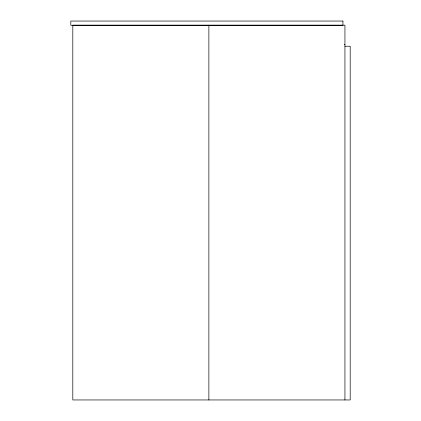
<?xml version="1.0" encoding="UTF-8"?>
<svg xmlns="http://www.w3.org/2000/svg" width="421" height="421" viewBox="0 0 421 421"><rect width="100%" height="100%" fill="white"/><g stroke="black" fill="none" stroke-linecap="round" stroke-linejoin="round"><path stroke-width="0.63" d="M344.304 44.658L344.936 44.658M344.936 46.236L350.198 46.236L350.198 399.95L72.807 399.95L72.807 25.181L344.936 25.181L344.936 399.95M208.869 25.181L208.869 399.95M342.931 21.05L70.802 21.05L70.802 25.26L342.931 25.26L342.931 21.05"/></g></svg>
